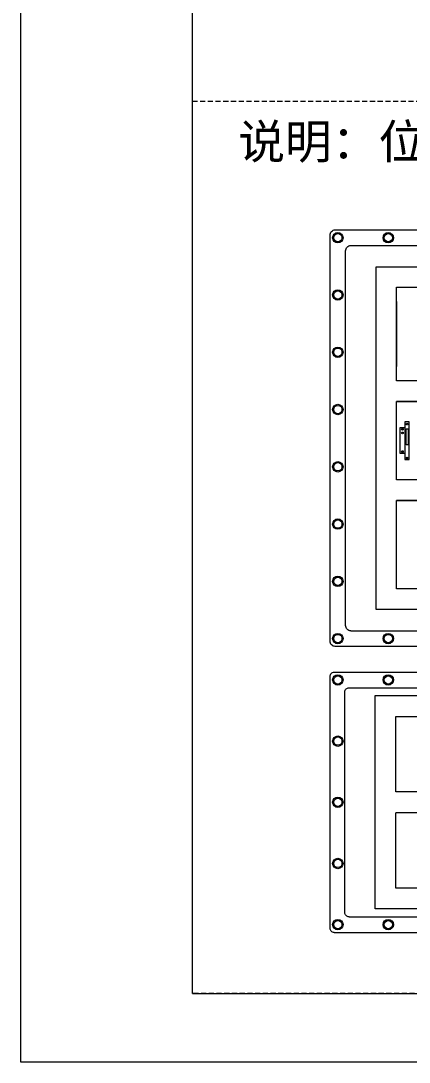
# Model space of a CAD drawing. Header units: millimetres. Extents: x 32721 to 72822, y 57624 to 123188.
# Drawn here: x 32721 to 33098, y 64731 to 65741 of the extents above; entities that cross this region are included whole.
import ezdxf

# ---------------------------------------------------------------- set-up
doc = ezdxf.new("R2010")
doc.units = ezdxf.units.MM
doc.header["$LTSCALE"] = 10
doc.linetypes.add('DASHED', pattern=[0.75, 0.5, -0.25])
doc.layers.get('0').update_dxf_attribs({"lineweight": 18})
for name, color, linetype, lineweight in [('1轮廓实线层', 7, 'Continuous', 18), ('2细线层', 4, 'Continuous', 18), ('图框层', 7, 'Continuous', 18)]:
    doc.layers.add(name, color=color, linetype=linetype, lineweight=lineweight)
doc.styles.add('FS', font='')
doc.styles.get('FS').set_extended_font_data('宋体')

msp = doc.modelspace()

# ---------------------------------------------------------------- linework, layer by layer
at = {"layer": '1轮廓实线层'}
for p, q in [((33026.18, 65538.43), (33723.65, 65538.43)), ((33041.34, 65523.26), (33708.48, 65523.26)), ((33065.99, 65502.68), (33683.83, 65502.68)), ((33065.99, 65169.85), (33065.99, 65502.68)), ((33085.71, 65482.97), (33664.11, 65482.97)), ((33085.71, 65391.99), (33085.71, 65482.97)), ((33085.7, 65469.07), (33085.7, 65405.89)), ((33085.7, 65469.07), (33085.7, 65405.89)), ((33461.45, 65391.99), (33085.7, 65391.99)), ((33664.11, 65391.99), (33085.71, 65391.99)), ((33461.45, 65371.77), (33085.7, 65371.77)), ((33085.7, 65371.77), (33664.12, 65371.77)), ((33085.7, 65295.96), (33085.7, 65371.77)), ((33461.45, 65295.96), (33085.7, 65295.96)), ((33664.12, 65295.96), (33085.7, 65295.96)), ((33461.45, 65275.75), (33085.7, 65275.75)), ((33085.7, 65275.75), (33664.12, 65275.75)), ((33085.7, 65190.06), (33085.7, 65275.75)), ((33664.12, 65190.06), (33085.7, 65190.06)), ((33683.83, 65169.85), (33065.99, 65169.85)), ((33041.34, 65149.26), (33708.48, 65149.26)), ((33039.56, 65093.96), (33708.73, 65093.96)), ((33064.97, 65086.32), (33683.32, 65086.32)), ((33064.97, 64879.22), (33064.97, 65086.32)), ((33085.19, 64992.88), (33085.19, 65066.1)), ((33085.19, 65066.1), (33663.1, 65066.1)), ((33663.1, 64992.88), (33085.19, 64992.88)), ((33663.1, 64972.66), (33085.19, 64972.66)), ((33085.19, 64899.43), (33085.19, 64972.66)), ((33460.93, 64899.43), (33085.19, 64899.43)), ((33663.1, 64899.43), (33085.19, 64899.43)), ((33683.32, 64879.22), (33064.97, 64879.22)), ((33039.56, 64871.58), (33708.73, 64871.58)), ((33025.17, 64856.42), (33724.66, 64856.42))]:
    msp.add_line(p, q, dxfattribs=at)
at = {"layer": '1轮廓实线层', "lineweight": 13}
for p, q in [((33089.17, 65346.5), (33093.71, 65346.5)), ((33089.17, 65321.23), (33089.17, 65346.5)), ((33090.81, 65344.35), (33091.97, 65345.51)), ((33090.91, 65344.24), (33092.07, 65345.41)), ((33093.71, 65346.5), (33093.71, 65321.23)), ((33097.93, 65352.03), (33093.78, 65352.03)), ((33093.78, 65352.03), (33093.78, 65315.39)), ((33095.22, 65349.37), (33096.38, 65350.53)), ((33095.32, 65349.27), (33096.49, 65350.43)), ((33097.93, 65315.39), (33097.93, 65352.03)), ((33090.81, 65340.87), (33091.97, 65342.03)), ((33090.91, 65340.77), (33092.07, 65341.93)), ((33090.81, 65322.7), (33091.97, 65323.87)), ((33090.91, 65322.6), (33092.07, 65323.76)), ((33093.71, 65321.23), (33089.17, 65321.23)), ((33093.78, 65315.39), (33097.93, 65315.39)), ((33095.22, 65316.5), (33096.38, 65317.66)), ((33095.32, 65316.4), (33096.49, 65317.56))]:
    msp.add_line(p, q, dxfattribs=at)
at = {"layer": '1轮廓实线层', "linetype": 'DASHED'}
msp.add_lwpolyline([(32887.35, 65663.32), (33823.3, 65663.32), (33823.3, 64797.17), (32887.35, 64797.17)], close=True, dxfattribs=at)
at = {"layer": '1轮廓实线层'}
for points in [[(33723.65, 65134.1), (33026.18, 65134.1, -0.4142136), (33021.12, 65139.15), (33021.12, 65533.37, -0.4142136), (33026.18, 65538.43)], [(33041.34, 65149.26, -0.4142136), (33036.28, 65154.31), (33036.28, 65518.21, -0.4142136), (33041.34, 65523.26)], [(33025.17, 64856.42, -0.4142136), (33021.12, 64860.46), (33021.12, 65105.08, -0.4142136), (33025.17, 65109.12), (33431.98, 65109.12)], [(33039.56, 64871.58, -0.4142136), (33035.52, 64875.62), (33035.52, 65089.92, -0.4142136), (33039.56, 65093.96)]]:
    msp.add_lwpolyline(points, format="xyb", dxfattribs=at)
msp.add_lwpolyline([(33085.7, 65295.96), (33085.7, 65371.77)], dxfattribs=at)
at = {"layer": '1轮廓实线层', "lineweight": 13}
msp.add_lwpolyline([(33095, 65345.38), (33097, 65345.38), (33097, 65329.74), (33095, 65329.74)], close=True, dxfattribs=at)
at = {"layer": '1轮廓实线层'}
for centre, radius in [((33028.7, 65530.84), 5.05), ((33077.73, 65530.84), 5.05), ((33028.7, 65530.84), 4.04), ((33077.73, 65530.84), 4.04), ((33028.7, 65475.25), 5.05), ((33028.7, 65475.25), 4.04), ((33028.7, 65419.65), 5.05), ((33028.7, 65419.65), 4.04), ((33028.7, 65364.06), 5.05), ((33028.7, 65364.06), 4.04), ((33028.7, 65308.46), 5.05), ((33028.7, 65308.46), 4.04), ((33028.7, 65252.87), 5.05), ((33028.7, 65252.87), 4.04), ((33028.7, 65197.27), 5.05), ((33028.7, 65197.27), 4.04), ((33028.7, 65141.68), 5.05), ((33028.7, 65141.68), 4.04), ((33077.73, 65141.68), 5.05), ((33077.73, 65141.68), 4.04), ((33028.7, 65101.54), 5.05), ((33028.7, 65101.54), 4.04), ((33077.73, 65101.54), 5.05), ((33077.73, 65101.54), 4.04), ((33028.7, 65042.15), 5.05), ((33028.7, 65042.15), 4.04), ((33028.7, 64982.77), 5.05), ((33028.7, 64982.77), 4.04), ((33028.7, 64923.38), 5.05), ((33028.7, 64923.38), 4.04), ((33028.7, 64864), 5.05), ((33077.73, 64864), 5.05), ((33028.7, 64864), 4.04), ((33077.73, 64864), 4.04)]:
    msp.add_circle(centre, radius, dxfattribs=at)
at = {"layer": '1轮廓实线层', "lineweight": 13}
for centre in [(33091.44, 65344.88), (33095.85, 65349.9), (33091.44, 65341.4), (33091.44, 65323.23), (33095.85, 65317.03)]:
    msp.add_circle(centre, 0.821, dxfattribs=at)
at = {"layer": '2细线层'}
for p, q in [((32720.69, 64730.5), (32720.69, 67530.5)), ((36680.69, 64730.5), (32720.69, 64730.5))]:
    msp.add_line(p, q, dxfattribs=at)
at = {"layer": '图框层'}
for q in [(32887.35, 67463.84), (36614.02, 64797.17)]:
    msp.add_line((32887.35, 64797.17), q, dxfattribs=at)

# ---------------------------------------------------------------- texts
at = {"color": 3, "style": 'FS'}
msp.add_text('说明：位置示意图', height=33.333, dxfattribs=at).set_placement((32931.91, 65607.49))

doc.saveas('drawing.dxf')
